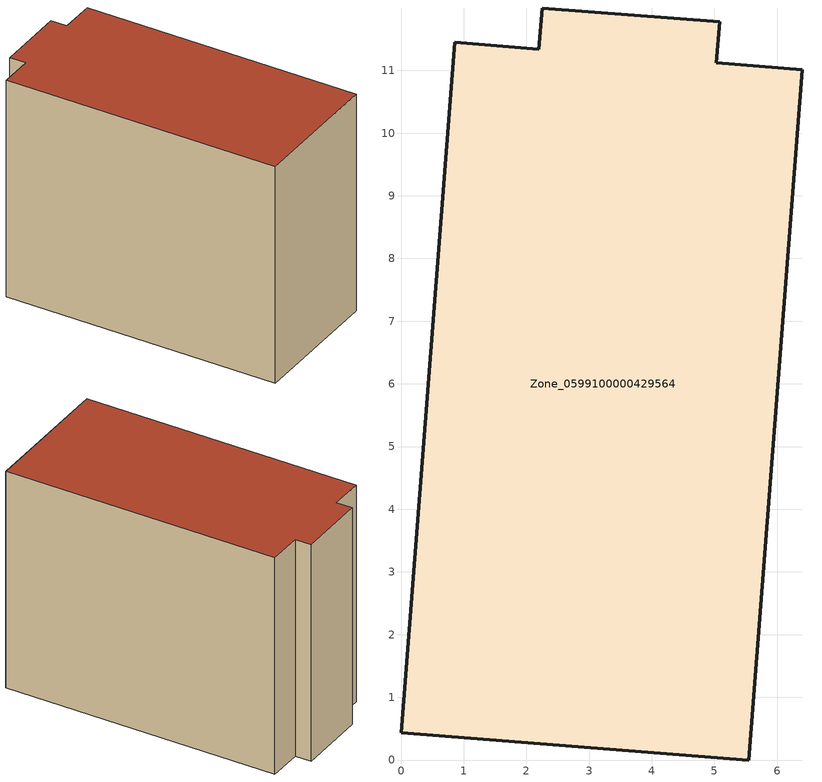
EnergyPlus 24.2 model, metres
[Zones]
Zone_0599100000429564
 floor ground (C_G): 5.54,0 0,0.43 0.86,11.45 2.2,11.34 2.25,12 5.08,11.78 5.03,11.12 6.4,11.01 z7.49
 wall outside (C_F): 5.03,11.12 5.08,11.78 2.25,12 2.2,11.34 0.86,11.45 0,0.43 5.54,0 6.4,11.01 5.03,11.12 z7.49:16.54
 roof outside (C_R): 5.54,0 6.4,11.01 5.03,11.12 5.08,11.78 2.25,12 2.2,11.34 0.86,11.45 0,0.43 z16.54
[BUILDING]
Pand.0599100000429564: North Axis=0; Terrain=City; Loads Convergence Tolerance Value=0.04; Temperature Convergence Tolerance Value=0.4; Solar Distribution=FullExterior; Maximum Number of Warmup Days=25; Minimum Number of Warmup Days=1
[Site:Location]
Rotterdam.The.Hague.AP_ZH_NLD Design_Conditions: Latitude=51.96; Longitude=4.45; Time Zone=1; Elevation=-4.5
[SITE:GROUNDTEMPERATURE:BUILDINGSURFACE]
18, 18, 18, 18, 18, 18, 18, 18, 18, 18, 18, 18
[MATERIAL] Thermal Absorptance=0.9; Solar Absorptance=0.7; Visible Absorptance=0.7
Name | Roughness | Thickness | Conductivity | Density | Specific Heat
G.TI.2006-2014 | MediumSmooth | 0.15 | 0.06 | 540 | 1210
F.TI.2006-2014 | Rough | 0.3 | 0.12 | 1920 | 840
R.TI.2006-2014 | MediumRough | 0.2 | 0.08 | 1500 | 1000
[CONSTRUCTION]
C_G: G.TI.2006-2014
C_F: F.TI.2006-2014
C_R: R.TI.2006-2014
[ZONE]
Zone_0599100000429564: Type=1; Multiplier=1; Ceiling Height=Autocalculate; Volume=Autocalculate; Floor Area=autocalculate; Part of Total Floor Area=Yes
[ZONEINFILTRATION:DESIGNFLOWRATE]
Infil_Zone_0599100000429564: Zone or ZoneList or Space or SpaceList=Zone_0599100000429564; Schedule=AlwaysOn; Design Flow Rate Calculation Method=Flow/Area; Flow Rate per Floor Area=0.0015; Constant Term Coefficient=1; Temperature Term Coefficient=0; Velocity Term Coefficient=0; Velocity Squared Term Coefficient=0
[HVACTEMPLATE:ZONE:IDEALLOADSAIRSYSTEM]
Zone_0599100000429564: Maximum Heating Supply Air Temperature=50; Minimum Cooling Supply Air Temperature=13; Maximum Heating Supply Air Humidity Ratio=0.0156; Minimum Cooling Supply Air Humidity Ratio=0.0077; Heating Limit=NoLimit; Cooling Limit=NoLimit; Dehumidification Control Type=ConstantSensibleHeatRatio; Cooling Sensible Heat Ratio=0.7; Dehumidification Setpoint=60; Humidification Control Type=None; Humidification Setpoint=30; Outdoor Air Method=None; Outdoor Air Flow Rate per Person=0.00944; Outdoor Air Flow Rate per Zone Floor Area=0; Outdoor Air Flow Rate per Zone=0; Demand Controlled Ventilation Type=None; Outdoor Air Economizer Type=NoEconomizer; Heat Recovery Type=None; Sensible Heat Recovery Effectiveness=0.7; Latent Heat Recovery Effectiveness=0.65
[ZONECONTROL:THERMOSTAT]
ThermostatControl_Zone_0599100000429564: Zone or ZoneList=Zone_0599100000429564; Control Type Schedule=DualSetpointControlType; Control 1=Thermostat_Zone_0599100000429564; Temperature Difference Between Cutout And Setpoint=0
[THERMOSTATSETPOINT:DUALSETPOINT]
Thermostat_Zone_0599100000429564: Heating Setpoint Temperature Schedule=HeatingSetpoint_Zone_0599100000429564; Cooling Setpoint Temperature Schedule=CoolingSetpoint_Zone_0599100000429564
[SCHEDULE:COMPACT]
HeatingSetpoint_Zone_0599100000429564: Through: 12/31, For: AllDays, Until: 24:00, 21
CoolingSetpoint_Zone_0599100000429564: Through: 12/31, For: AllDays, Until: 24:00, 24
DualSetpointControlType: Through: 12/31, For: AllDays, Until: 24:00, 4
AlwaysOn: Through: 12/31, For: AllDays, Until: 24:00, 1
